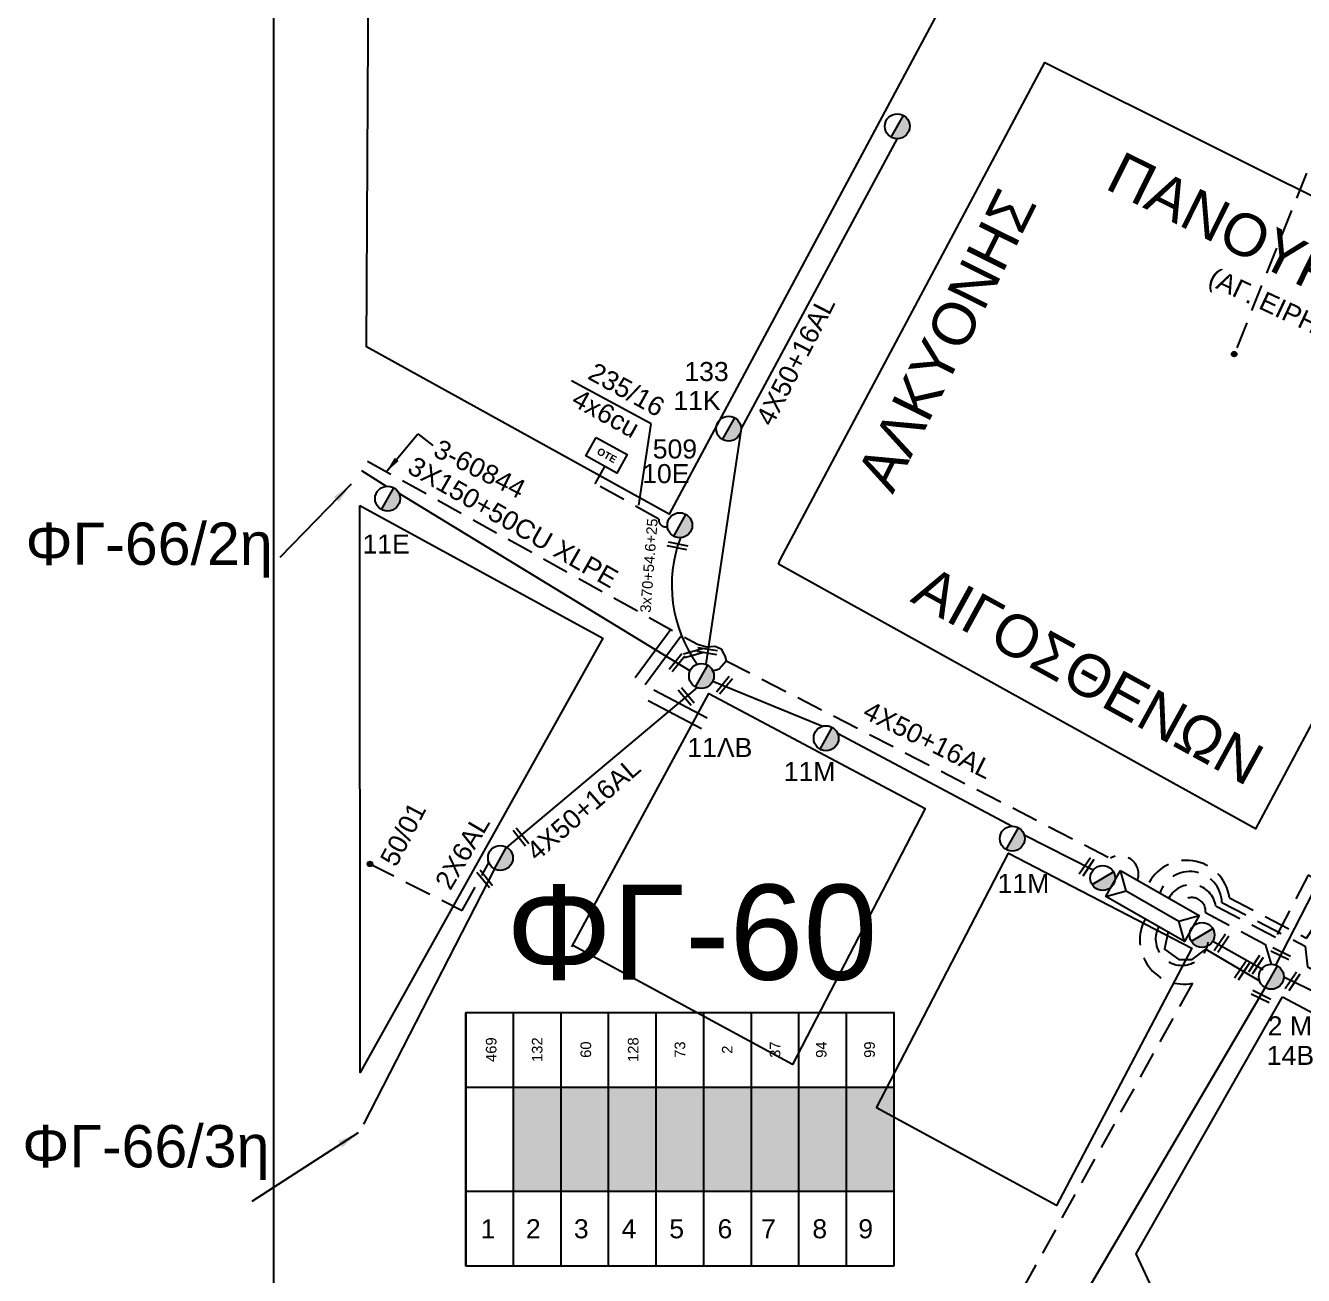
# Model space of a CAD drawing. Header units: millimetres. Extents: x 31 to 3826, y 22 to 1041.
# Drawn here: x 36 to 156.9, y 577.4 to 695.5 of the extents above; entities that cross this region are included whole.
import ezdxf
from ezdxf.enums import TextEntityAlignment as Align

# ---------------------------------------------------------------- set-up
doc = ezdxf.new("R2010")
doc.units = ezdxf.units.MM
doc.linetypes.add('DASHED', pattern=[19.05, 12.7, -6.35])
for name, color, linetype in [('Pillar OTE', 7, 'Continuous'), ('Άγνωστα', 7, 'Continuous'), ('Ασφαλειοκιβώτια Χ.Τ 9 αναχωρήσεων', 7, 'Continuous'), ('Γυμνά εναέρια ΧΤ και ΦΟΠ (3Φ)   4x50+16AL', 7, 'Continuous'), ('Επιγραφές - Σχήματα', 7, 'Continuous'), ('Καλώδια ΧΤ   2x6AL', 7, 'DASHED'), ('Καλώδια ΧΤ   3x150+50AL', 7, 'DASHED'), ('Καλώδια ΧΤ   3x150AL+50CU', 7, 'DASHED'), ('Καλώδια ΧΤ   3x150AL+50XLPE', 7, 'DASHED'), ('Μηχανική τομή', 7, 'Continuous'), ('Στύλος ΦΜ', 7, 'Continuous'), ('Στύλος ΦΜ @ 1', 7, 'Continuous'), ('Συνδέσεις', 7, 'Continuous'), ('Συνεστραμμένα ΧΤ   3x70+54.6+25 AL', 7, 'SYN_LINE'), ('Τομή', 7, 'Continuous'), ('Υποσταθμός εναέριος 2 στύλων', 7, 'Continuous'), ('Υποσταθμός πόλεως', 7, 'Continuous'), ('Υπόβαθρο ΔΕΗ', 7, 'Continuous'), ('Υπόγεια καλώδια Παροχών ΧΤ   4x50AL', 7, 'DASHED'), ('Υπόγεια καλώδια Παροχών ΧΤ   4x6', 7, 'DASHED')]:
    doc.layers.add(name, color=color, linetype=linetype)
doc.styles.get("Standard").update_dxf_attribs({"font": 'arial.ttf'})
doc.linetypes.add('SYN_LINE', pattern='A,0.5,-0.0001,["/\\/\\/\\/",Standard,S=0.1,R=0,X=0,Y=-0.05],-0.25', length=0.7501)
doc.dimstyles.new('ISO-25', dxfattribs={"dimtxt": 2.5, "dimasz": 2.5, "dimexe": 1.25, "dimexo": 0.625, "dimtad": 1, "dimtxsty": 'Standard', "dimcen": 2.5, "dimadec": 0, "dimazin": 0, "dimtfac": 1, "dimtmove": 0, "dimatfit": 3, "dimfxl": 1, "dimarcsym": 0})

# ---------------------------------------------------------------- blocks, each defined once
blk = doc.blocks.new('ΥΠΑΡΧΩΝ ΤΣΙΜΕΝΤΕΝΙΟΣ ΣΤΥΛΟΣ')
at = {"layer": 'Στύλος ΦΜ'}
blk.add_hatch(color=7, dxfattribs=at).paths.add_polyline_path([(-1.29, -2.28, 0.574793), (2.62, 0, 0.268822), (1.3, 2.27)])
at = {"layer": 'Στύλος ΦΜ', "color": 7}
blk.add_line((-1.29, -2.28), (1.3, 2.27), dxfattribs=at)
blk.add_circle((0, 0), 2.62, dxfattribs=at)
at = {"layer": 'Στύλος ΦΜ', "flags": 4}
for tag, p in [('ΑΡΙΘΜΟΣ', (-4.68, 8.05)), ('ΤΥΠΟΣ', (-4.91, 3.03))]:
    blk.add_attdef(tag, p, '', height=4, dxfattribs=at)
blk = doc.blocks.new('ΥΠΟΣΤΑΘΜΟΣ ΕΝΑΕΡΙΟΣ ΕΠΙ 2 ΣΤΥΛΩΝ')
at = {"layer": 'Υποσταθμός εναέριος 2 στύλων', "linetype": 'Continuous'}
for points in [[(-11.97, -2.11, 0.574793), (-8.45, -0.07, 0.268822), (-9.64, 1.98)], [(9.68, -2.15, 0.574793), (13.19, -0.1, 0.268822), (12.01, 1.95)]]:
    blk.add_hatch(color=256, dxfattribs=at).paths.add_polyline_path(points)
for p, q in [((-11.97, -2.11), (-9.64, 1.98)), ((9.68, -2.15), (12.01, 1.95))]:
    blk.add_line(p, q, dxfattribs=at)
for centre in [(-10.81, -0.07), (10.84, -0.1)]:
    blk.add_circle(centre, 2.36, dxfattribs=at)
at = {"layer": 'Υποσταθμός πόλεως', "linetype": 'Continuous', "ltscale": 40}
blk.add_lwpolyline([(-8.57, 2.82), (8.57, 2.82), (8.57, -2.82), (-8.57, -2.82)], close=True, dxfattribs=at)
for points in [[(-5.75, 0), (-8.57, 2.82)], [(5.75, 0), (8.57, 2.82)], [(-8.57, -2.82), (-5.75, 0)], [(-5.75, 0), (5.75, 0)], [(8.57, -2.82), (5.75, 0)]]:
    blk.add_lwpolyline(points, dxfattribs=at)
at = {"layer": 'Υποσταθμός εναέριος 2 στύλων', "ltscale": 40, "flags": 1}
for tag, p in [('ΜΕΤΑΣΧΗΜΑΤΙΣΜΟΣ', (14.09, 2.51)), ('ΙΣΧΥΣ', (14.07, -0.28)), ('ΑΡΙΘΜΟΣ', (14.19, -3))]:
    blk.add_attdef(tag, p, '', height=1.8, dxfattribs=at)
blk = doc.blocks.new('_ΣΥΝΔΕΣΗ')
at = {"layer": 'Συνδέσεις', "linetype": 'SYN_LINE', "ltscale": 40}
blk.add_hatch(color=256, dxfattribs=at).paths.add_polyline_path([(0.5, -0.01, 1), (-0.5, -0.01, 1)])
at = {"layer": 'Συνδέσεις'}
blk.add_circle((0, -0.01), 0.5, dxfattribs=at)
blk = doc.blocks.new('ΜΗΧΑΝΙΚΗ ΤΟΜΗ')
at = {"layer": 'Μηχανική τομή', "ltscale": 40}
for p, q in [((-1.89, 0.78), (1.89, 0.78)), ((1.89, 0), (-1.89, 0))]:
    blk.add_line(p, q, dxfattribs=at)
blk = doc.blocks.new('ΤΟΜΗ')
at = {"layer": 'Τομή', "ltscale": 40}
for p, q in [((-5.68, 0), (5.68, 0)), ((5.68, -2.33), (-5.68, -2.33))]:
    blk.add_line(p, q, dxfattribs=at)
blk = doc.blocks.new('ΑΣΦΑΛΕΙΟΚΙΒΩΤΙΟ ΥΠΟΣΤΑΘΜΟΥ 9 ΑΝΑΧΩΡΗΣΕΩΝ')
at = {"layer": 'Ασφαλειοκιβώτια Χ.Τ 9 αναχωρήσεων', "ltscale": 40}
for p, q in [((-23.8, 40.36), (24.02, 40.36)), ((-9.72, 40.36), (-9.72, -40.64)), ((9.94, 40.36), (9.94, -40.64)), ((-23.8, 31.36), (24.02, 31.36)), ((-23.8, 22.36), (24.02, 22.36)), ((-23.8, 13.36), (24.02, 13.36)), ((-23.8, 4.36), (24.02, 4.36)), ((-23.8, -4.64), (24.02, -4.64)), ((-23.8, -13.64), (24.02, -13.64)), ((-23.8, -22.64), (24.02, -22.64)), ((-23.8, -31.64), (24.02, -31.64))]:
    blk.add_line(p, q, dxfattribs=at)
at = {"layer": 'Ασφαλειοκιβώτια Χ.Τ 9 αναχωρήσεων'}
blk.add_lwpolyline([(-23.8, -40.64), (24.02, -40.64), (24.02, 40.36), (-23.8, 40.36)], close=True, dxfattribs=at)
for s, p in [('1', (-18.61, 37.57)), ('2', (-18.61, 29)), ('3', (-18.61, 19.93)), ('4', (-18.61, 10.91)), ('5', (-18.61, 1.89)), ('6', (-18.61, -7.24)), ('7', (-18.61, -15.48)), ('8', (-18.61, -25.17)), ('9', (-18.61, -33.86))]:
    blk.add_text(s, height=3.6, rotation=270, dxfattribs=at).set_placement(p)
at = {"layer": 'Ασφαλειοκιβώτια Χ.Τ 9 αναχωρήσεων', "ltscale": 40}
for tag, height, p in [('ΟΝΟΜΑ', 5, (-0.16, 44.31)), ('ΚΕΙΜΕΝΟ 1', 2, (17.06, 35.59)), ('ΚΕΙΜΕΝΟ 2', 2, (17.06, 26.88)), ('ΚΕΙΜΕΝΟ 3', 2, (17.06, 17.69)), ('ΚΕΙΜΕΝΟ 4', 2, (17.06, 8.71)), ('ΚΕΙΜΕΝΟ 5', 2, (17.06, -0.13)), ('ΚΕΙΜΕΝΟ 6', 2, (17.06, -9.05)), ('ΚΕΙΜΕΝΟ 7', 2, (17.06, -18.13)), ('ΚΕΙΜΕΝΟ 8', 2, (17.06, -26.85)), ('ΚΕΙΜΕΝΟ 9', 2, (17.06, -35.99)), ('ΣΧ', 2, (-0.1, -42.64))]:
    blk.add_attdef(tag, text='', height=height, dxfattribs=at).set_placement(p, align=Align.MIDDLE_CENTER)
blk = doc.blocks.new('PILLAR ΟΤΕ')
at = {"layer": 'Pillar OTE', "ltscale": 40}
blk.add_lwpolyline([(-3.31, 2.02), (3.39, 2.02), (3.39, -1.99), (-3.31, -1.99)], close=True, dxfattribs=at)
at = {"layer": 'Pillar OTE', "insert": (-1.81, 0.71), "char_height": 1.3575, "width": 109.961, "attachment_point": 1}
blk.add_mtext('{\\fArial|b1|i0|c161|p34;OTE}', dxfattribs=at)

msp = doc.modelspace()

# ---------------------------------------------------------------- hatches: boundary and pattern name
at = {"layer": 'Ασφαλειοκιβώτια Χ.Τ 9 αναχωρήσεων'}
h = msp.add_hatch(color=5, dxfattribs=at)
h.dxf.hatch_style = 1
h.paths.add_polyline_path([(82.15, 595.14), (82.15, 585.31), (86.65, 585.31), (86.65, 595.14)])
h = msp.add_hatch(color=2, dxfattribs=at)
h.dxf.hatch_style = 1
h.paths.add_polyline_path([(86.65, 595.14), (86.65, 585.31), (91.15, 585.31), (91.15, 595.14)])
h = msp.add_hatch(color=30, dxfattribs=at)
h.dxf.hatch_style = 1
h.paths.add_polyline_path([(91.15, 595.14), (91.15, 585.31), (95.65, 585.31), (95.65, 595.14)])
h = msp.add_hatch(color=27, dxfattribs=at)
h.dxf.hatch_style = 1
h.paths.add_polyline_path([(95.65, 595.14), (95.65, 585.31), (100.15, 585.31), (100.15, 595.14)])
h = msp.add_hatch(color=173, dxfattribs=at)
h.dxf.hatch_style = 1
h.paths.add_polyline_path([(100.15, 595.14), (100.15, 585.31), (104.65, 585.31), (104.65, 595.14)])
h = msp.add_hatch(color=133, dxfattribs=at)
h.dxf.hatch_style = 1
h.paths.add_polyline_path([(104.65, 595.14), (104.65, 585.31), (109.15, 585.31), (109.15, 595.14)])
h = msp.add_hatch(color=6, dxfattribs=at)
h.dxf.hatch_style = 1
h.paths.add_polyline_path([(109.15, 595.14), (109.15, 585.31), (113.65, 585.31), (113.65, 595.14)])
h = msp.add_hatch(color=62, dxfattribs=at)
h.dxf.hatch_style = 1
h.paths.add_polyline_path([(113.65, 595.14), (113.65, 585.31), (118.15, 585.31), (118.15, 595.14)])

# ---------------------------------------------------------------- linework, layer by layer
at = {"color": 5}
for points in [[(67.79, 653.46), (70.1, 651.98)], [(71.3, 651.32), (98.85, 634.51)], [(148.29, 608.96), (153.05, 606.29)]]:
    msp.add_lwpolyline(points, dxfattribs=at)
at = {"color": 6, "linetype": 'DASHED', "ltscale": 0.2}
msp.add_lwpolyline([(160.67, 614.94), (159.43, 614.23), (157.99, 614.81), (157.32, 615.2), (154.22, 609.29), (148.57, 612.26, 0.736967), (144.14, 613.01)], format="xyb", dxfattribs=at)
at = {"color": 173}
msp.add_lwpolyline([(144.08, 609.89), (143.73, 608.2), (145.06, 607.22), (146.34, 607.22), (147.64, 608.2), (152.7, 605.22)], dxfattribs=at)
at = {"layer": 'Άγνωστα', "color": 27, "linetype": 'DASHED', "ltscale": 0.2}
msp.add_lwpolyline([(101.58, 522.94), (101.32, 524.27), (105.62, 529.96), (107.39, 531.22), (109.39, 534.59), (109.91, 536.88), (109.83, 538.38), (109.98, 539.5), (146.39, 604.98, -0.636789), (141.89, 611.05)], format="xyb", dxfattribs=at)
at = {"layer": 'Γυμνά εναέρια ΧΤ και ΦΟΠ (3Φ)   4x50+16AL', "color": 133}
msp.add_lwpolyline([(118.45, 684.84), (103.67, 657.42), (100.34, 635.14)], dxfattribs=at)
at = {"layer": 'Γυμνά εναέρια ΧΤ και ΦΟΠ (3Φ)   4x50+16AL', "color": 62}
msp.add_lwpolyline([(154.24, 606.69), (170.89, 639.1)], dxfattribs=at)
at = {"layer": 'Γυμνά εναέρια ΧΤ και ΦΟΠ (3Φ)   4x50+16AL', "color": 2}
for points in [[(101, 633.54), (111.31, 629.33)], [(112.8, 628.62), (129.32, 619.84)], [(130.44, 619.02), (136.98, 615.7)]]:
    msp.add_lwpolyline(points, dxfattribs=at)
at = {"layer": 'Γυμνά εναέρια ΧΤ και ΦΟΠ (3Φ)   4x50+16AL', "color": 30}
for points in [[(99.52, 632.94), (81.51, 617.85)], [(80.34, 615.81), (67.96, 591.66)]]:
    msp.add_lwpolyline(points, dxfattribs=at)
at = {"layer": 'Γυμνά εναέρια ΧΤ και ΦΟΠ (3Φ)   4x50+16AL', "color": 62, "linetype": 'DASHED', "ltscale": 0.2}
msp.add_lwpolyline([(145.18, 612.41, -0.809569), (147.6, 611.67), (153.23, 608.66), (153.82, 606.77)], format="xyb", dxfattribs=at)
at = {"layer": 'Γυμνά εναέρια ΧΤ και ΦΟΠ (3Φ)   4x50+16AL', "color": 173}
msp.add_lwpolyline([(155, 605.59), (183.01, 591.97), (210.06, 589.07)], dxfattribs=at)
at = {"layer": 'Γυμνά εναέρια ΧΤ και ΦΟΠ (3Φ)   4x50+16AL', "color": 5}
msp.add_lwpolyline([(153.24, 604.57), (133.86, 571.57)], dxfattribs=at)
at = {"layer": 'Επιγραφές - Σχήματα'}
msp.add_lwpolyline([(59.44, 35.9), (2090.36, 35.9), (2090.36, 1038.33), (59.44, 1038.33)], close=True, dxfattribs=at)
at = {"layer": 'Καλώδια ΧΤ   2x6AL', "color": 30, "ltscale": 0.2}
msp.add_lwpolyline([(68.58, 616.27), (77.3, 611.86), (79.89, 616.48)], dxfattribs=at)
at = {"layer": 'Καλώδια ΧΤ   3x150+50AL', "color": 2, "ltscale": 0.2}
msp.add_lwpolyline([(142.1, 614.17, -0.75614), (149.86, 613.07), (157.14, 609.24), (160.04, 613.67), (168.62, 608.94), (169.41, 609.23), (170.15, 608.58), (170.15, 607.62), (171.94, 605.99), (173.55, 605.23), (174.82, 605.42), (185.03, 600.85)], format="xyb", dxfattribs=at)
at = {"layer": 'Καλώδια ΧΤ   3x150AL+50CU', "color": 5, "linetype": 'DASHED', "ltscale": 0.2}
msp.add_arc((145.37, 609.16), 2.49, 152.056, 353.2654, dxfattribs=at)
at = {"layer": 'Καλώδια ΧΤ   3x150AL+50XLPE', "color": 62, "ltscale": 0.2}
msp.add_lwpolyline([(157.15, 681.57), (150.31, 664.47)], dxfattribs=at)
at = {"layer": 'Καλώδια ΧΤ   3x150AL+50XLPE', "color": 133, "linetype": 'DASHED', "ltscale": 0.2}
msp.add_lwpolyline([(68.33, 654.36), (99.55, 637.03), (100.41, 636.79), (101.21, 636.86), (101.8, 636.61), (101.88, 636.39), (102.14, 635.95), (102.25, 635.48), (138.61, 616.8, -0.698918), (141.16, 614.71)], format="xyb", dxfattribs=at)
msp.add_lwpolyline([(102.28, 635.43), (101.61, 634.67), (100.92, 634.47)], dxfattribs=at)
at = {"layer": 'Καλώδια ΧΤ   3x150AL+50XLPE', "color": 30, "ltscale": 0.2}
msp.add_lwpolyline([(143.28, 613.5, -0.830652), (149.15, 612.63), (157.02, 608.48), (157.25, 606.53), (182.02, 593.56), (183.53, 594.25), (184.94, 594.07), (186.44, 592.76), (186.22, 591.24), (186.22, 591.24), (187, 590.5), (198.16, 584.64), (190.18, 569.24)], format="xyb", dxfattribs=at)
at = {"layer": 'Συνεστραμμένα ΧΤ   3x70+54.6+25 AL', "color": 133, "linetype": 'SYN_LINE', "lineweight": -3, "ltscale": 15}
msp.add_arc((109.9, 642.62), 12.78, 159.4339, 215.7683, dxfattribs=at)
at = {"layer": 'Υπόβαθρο ΔΕΗ'}
for points in [[(68.43, 700.52), (78.46, 718.47), (122.47, 697.11), (96.87, 649.33), (68.25, 665.17), (68.43, 700.52)], [(107.21, 644.6), (107.37, 645), (132.4, 692.05), (178.71, 668.95), (152.32, 619.58), (107.21, 644.6)], [(95.16, 657.87), (87.63, 661.95)], [(67.61, 650.14), (90.6, 637.62), (67.66, 596.53), (67.61, 650.14)], [(87.68, 608.43), (100.64, 632.38), (121.09, 621.5), (108.54, 597.3), (87.75, 608.55)], [(116.47, 593.21), (128.98, 617.29), (146.31, 608.29), (133.49, 583.97), (116.47, 593.21)], [(154.87, 603.68), (201.35, 578.99), (155.23, 500.41), (121.08, 517.54), (147.35, 565.88), (141.04, 579.41), (154.87, 603.68)]]:
    msp.add_lwpolyline(points, dxfattribs=at)
at = {"layer": 'Υπόγεια καλώδια Παροχών ΧΤ   4x6', "color": 133, "linetype": 'DASHED', "lineweight": -3, "ltscale": 0.2}
msp.add_lwpolyline([(96.7, 648.18, -0.580787), (95.91, 648.87), (89.89, 652.2), (90.8, 653.85)], format="xyb", dxfattribs=at)

# ---------------------------------------------------------------- block references
at = {"layer": 'Pillar OTE', "xscale": 0.4999999999999999, "yscale": 0.4999999999999999, "zscale": 0.4999999999999999, "rotation": 331.0327588237102}
msp.add_blockref('PILLAR ΟΤΕ', (90.92, 654.91), dxfattribs=at)
at = {"layer": 'Ασφαλειοκιβώτια Χ.Τ 9 αναχωρήσεων'}
ref = msp.add_blockref('ΑΣΦΑΛΕΙΟΚΙΒΩΤΙΟ ΥΠΟΣΤΑΘΜΟΥ 9 ΑΝΑΧΩΡΗΣΕΩΝ', (97.83, 590.17), dxfattribs=dict(at, xscale=0.5, yscale=0.5, zscale=0.5, rotation=90))
ref.add_attrib('ΚΕΙΜΕΝΟ 2', '132', dxfattribs={"ltscale": 40, "height": 1, "rotation": 90}).set_placement((84.39, 598.7), align=Align.MIDDLE_CENTER)
ref.add_attrib('ΚΕΙΜΕΝΟ 1', '469', dxfattribs={"ltscale": 40, "height": 1, "rotation": 90}).set_placement((80.04, 598.7), align=Align.MIDDLE_CENTER)
ref.add_attrib('ΚΕΙΜΕΝΟ 3', '60', dxfattribs={"ltscale": 40, "height": 1, "rotation": 90}).set_placement((88.99, 598.7), align=Align.MIDDLE_CENTER)
ref.add_attrib('ΚΕΙΜΕΝΟ 4', '128', dxfattribs={"ltscale": 40, "height": 1, "rotation": 90}).set_placement((93.47, 598.7), align=Align.MIDDLE_CENTER)
ref.add_attrib('ΚΕΙΜΕΝΟ 5', '73', dxfattribs={"ltscale": 40, "height": 1, "rotation": 90}).set_placement((97.89, 598.7), align=Align.MIDDLE_CENTER)
ref.add_attrib('ΚΕΙΜΕΝΟ 6', '2', dxfattribs={"ltscale": 40, "height": 1, "rotation": 90}).set_placement((102.36, 598.7), align=Align.MIDDLE_CENTER)
ref.add_attrib('ΚΕΙΜΕΝΟ 7', '37', dxfattribs={"ltscale": 40, "height": 1, "rotation": 90}).set_placement((106.89, 598.7), align=Align.MIDDLE_CENTER)
ref.add_attrib('ΚΕΙΜΕΝΟ 8', '94', dxfattribs={"ltscale": 40, "height": 1, "rotation": 90}).set_placement((111.26, 598.7), align=Align.MIDDLE_CENTER)
ref.add_attrib('ΚΕΙΜΕΝΟ 9', '99', dxfattribs={"ltscale": 40, "height": 1, "rotation": 90}).set_placement((115.82, 598.7), align=Align.MIDDLE_CENTER)
at = {"layer": 'Μηχανική τομή'}
for p, xscale, yscale, zscale, rotation in [((97.62, 646.15), 0.4999999999999921, 0.4999999999999921, 0.4999999999999921, 348.5236008685949), ((97.76, 635.17), 0.4999999999999921, 0.4999999999999921, 0.4999999999999921, 50.56604432511589), ((99.23, 635.99), 0.4999999999999921, 0.4999999999999921, 0.4999999999999921, 15.55103323976046), ((100.46, 636.2), 0.4999999999999967, 0.4999999999999967, 0.4999999999999967, 350.4870681872531), ((102.25, 633.03), 0.4999999999999921, 0.4999999999999921, 0.4999999999999921, 50.56604432511589), ((98.64, 632.21), 0.5000000000000029, 0.5000000000000029, 0.5000000000000029, 129.4237631357117), ((83, 618.93), 0.499999999999962, 0.499999999999962, 0.499999999999962, 128.5831325820112), ((136.51, 615.88), 0.4999999999999585, 0.4999999999999585, 0.4999999999999585, 56.31973463180469), ((79.59, 614.97), 0.499999999999962, 0.499999999999962, 0.499999999999962, 128.5831325820112), ((149.28, 608.66), 0.4999999999999585, 0.4999999999999585, 0.4999999999999585, 56.31973463180469), ((154.63, 607.6), 0.4999999999999813, 0.4999999999999813, 0.4999999999999813, 334.0941062333031), ((151.2, 606.07), 0.4999999999999585, 0.4999999999999585, 0.4999999999999585, 56.31973463180469), ((152.53, 606.64), 0.4999999999999585, 0.4999999999999585, 0.4999999999999585, 56.31973463180469), ((155.99, 605.06), 0.4999999999999585, 0.4999999999999585, 0.4999999999999585, 56.31973463180469), ((152.76, 603.55), 0.4999999999999813, 0.4999999999999813, 0.4999999999999813, 334.0941062333031)]:
    msp.add_blockref('ΜΗΧΑΝΙΚΗ ΤΟΜΗ', p, dxfattribs=dict(at, xscale=xscale, yscale=yscale, zscale=zscale, rotation=rotation))
at = {"layer": 'Στύλος ΦΜ @ 1', "ltscale": 40, "xscale": 0.4499999999998181, "yscale": 0.4499999999998181, "zscale": 0.4499999999998181}
for p in [(118.45, 686.01), (80.92, 616.83)]:
    msp.add_blockref('ΥΠΑΡΧΩΝ ΤΣΙΜΕΝΤΕΝΙΟΣ ΣΤΥΛΟΣ', p, dxfattribs=at)
at = {"layer": 'Στύλος ΦΜ @ 1', "ltscale": 40}
ref = msp.add_blockref('ΥΠΑΡΧΩΝ ΤΣΙΜΕΝΤΕΝΙΟΣ ΣΤΥΛΟΣ', (102.49, 657.42), dxfattribs=dict(at, xscale=0.4499999999998181, yscale=0.4499999999998181, zscale=0.4499999999998181))
ref.add_attrib('ΤΥΠΟΣ', '133', (98.31, 661.92), dxfattribs={"layer": 'Στύλος ΦΜ', "height": 1.8, "flags": 4})
ref.add_attrib('ΑΡΙΘΜΟΣ', '11K', (97.27, 659.18), dxfattribs={"layer": 'Στύλος ΦΜ', "height": 1.8, "flags": 4})
ref = msp.add_blockref('ΥΠΑΡΧΩΝ ΤΣΙΜΕΝΤΕΝΙΟΣ ΣΤΥΛΟΣ', (97.88, 648.29), dxfattribs=dict(at, xscale=0.4499999999998181, yscale=0.4499999999998181, zscale=0.4499999999998181))
ref.add_attrib('ΤΥΠΟΣ', '509', (95.32, 654.6), dxfattribs={"layer": 'Στύλος ΦΜ', "height": 1.8, "flags": 4})
ref.add_attrib('ΑΡΙΘΜΟΣ', '10Ε', (94.32, 652.27), dxfattribs={"layer": 'Στύλος ΦΜ', "height": 1.8, "flags": 4})
ref = msp.add_blockref('ΥΠΑΡΧΩΝ ΤΣΙΜΕΝΤΕΝΙΟΣ ΣΤΥΛΟΣ', (70.24, 650.81), dxfattribs=dict(at, xscale=0.4499999999998181, yscale=0.4499999999998181, zscale=0.4499999999998181))
ref.add_attrib('ΤΥΠΟΣ', '11E', (67.87, 645.61), dxfattribs={"layer": 'Στύλος ΦΜ', "height": 1.8, "flags": 4})
ref = msp.add_blockref('ΥΠΑΡΧΩΝ ΤΣΙΜΕΝΤΕΝΙΟΣ ΣΤΥΛΟΣ', (99.93, 634.04), dxfattribs=dict(at, xscale=0.4499999999998181, yscale=0.4499999999998181, zscale=0.4499999999998181))
ref.add_attrib('ΤΥΠΟΣ', '11ΛB', (98.59, 626.37), dxfattribs={"layer": 'Στύλος ΦΜ', "height": 1.8, "flags": 4})
ref = msp.add_blockref('ΥΠΑΡΧΩΝ ΤΣΙΜΕΝΤΕΝΙΟΣ ΣΤΥΛΟΣ', (111.72, 628.15), dxfattribs=dict(at, xscale=0.4499999999998181, yscale=0.4499999999998181, zscale=0.4499999999998181))
ref.add_attrib('ΤΥΠΟΣ', '11M', (107.71, 624.1), dxfattribs={"layer": 'Στύλος ΦΜ', "height": 1.8, "flags": 4})
ref = msp.add_blockref('ΥΠΑΡΧΩΝ ΤΣΙΜΕΝΤΕΝΙΟΣ ΣΤΥΛΟΣ', (129.32, 618.66), dxfattribs=dict(at, xscale=0.4499999999998181, yscale=0.4499999999998181, zscale=0.4499999999998181))
ref.add_attrib('ΤΥΠΟΣ', '11M', (127.93, 613.52), dxfattribs={"layer": 'Στύλος ΦΜ', "height": 1.8, "flags": 4})
ref = msp.add_blockref('ΥΠΑΡΧΩΝ ΤΣΙΜΕΝΤΕΝΙΟΣ ΣΤΥΛΟΣ', (153.82, 605.59), dxfattribs=dict(at, xscale=0.4499999999998181, yscale=0.4499999999998181, zscale=0.4499999999998181))
ref.add_attrib('ΤΥΠΟΣ', '14B', (153.39, 597.26), dxfattribs={"layer": 'Στύλος ΦΜ', "height": 1.8, "flags": 4})
ref.add_attrib('ΑΡΙΘΜΟΣ', '2 M.T', (153.48, 600.05), dxfattribs={"layer": 'Στύλος ΦΜ', "height": 1.8, "flags": 4})
at = {"layer": 'Συνδέσεις', "xscale": 0.4499999999998181, "yscale": 0.4499999999998181, "zscale": 0.4499999999998181}
for p in [(150.31, 664.47), (68.58, 616.27)]:
    msp.add_blockref('_ΣΥΝΔΕΣΗ', p, dxfattribs=at)
at = {"layer": 'Τομή'}
for p, xscale, yscale, zscale, rotation in [((96.29, 635.48), 0.5000000000000245, 0.5000000000000245, 0.5000000000000245, 233.4661107014589), ((97.95, 631.4), 0.4999999999999901, 0.4999999999999901, 0.4999999999999901, 332.2064485885819)]:
    msp.add_blockref('ΤΟΜΗ', p, dxfattribs=dict(at, xscale=xscale, yscale=yscale, zscale=zscale, rotation=rotation))
at = {"layer": 'Υποσταθμός εναέριος 2 στύλων', "xscale": 0.4999999999999755, "yscale": 0.4999999999999755, "zscale": 0.4999999999999755, "rotation": 330.2731961011513}
msp.add_blockref('ΥΠΟΣΤΑΘΜΟΣ ΕΝΑΕΡΙΟΣ ΕΠΙ 2 ΣΤΥΛΩΝ', (142.59, 612.28), dxfattribs=at)

# ---------------------------------------------------------------- texts
at = {"layer": 'Άγνωστα', "color": 7, "insert": (72.88, 654.89), "char_height": 1.8, "width": 168.3718, "attachment_point": 1, "rotation": 330.2687}
msp.add_mtext('3X150+50CU XLPE', dxfattribs=at)
at = {"layer": 'Γυμνά εναέρια ΧΤ και ΦΟΠ (3Φ)   4x50+16AL', "color": 7, "width": 168.3718, "attachment_point": 1}
for s, insert, char_height, rotation in [('4X50+16AL', (105, 658.36), 1.8, 62.802), ('3x70+54.6+25', (94.12, 640.06), 1, 85.6333), ('4X50+16AL', (115.86, 631.76), 1.8, 333.3586), ('4X50+16AL', (83.18, 617.8), 1.8, 41.0147)]:
    msp.add_mtext(s, dxfattribs=dict(at, insert=insert, char_height=char_height, rotation=rotation))
at = {"layer": 'Επιγραφές - Σχήματα', "attachment_point": 1}
for s, insert, char_height, width, rotation in [('\\pt12;ΠΑΝΟΥΡΓΙΑ', (139.74, 683.75), 4, 157.7424, 333.5637), ('\\pt12;ΑΛΚΥΟΝΗΣ', (114.43, 652.93), 4, 157.7424, 63.5637), ('3-60844', (75.25, 656.5), 1.8, 17.1183, 333.2378), ('\\pt12;ΑΙΓΟΣΘΕΝΩΝ', (121.5, 644.63), 4, 157.7424, 331.2131), ('50/01', (69.45, 616.71), 1.8, 17.1183, 62.4459)]:
    msp.add_mtext(s, dxfattribs=dict(at, insert=insert, char_height=char_height, width=width, rotation=rotation))
at = {"layer": 'Επιγραφές - Σχήματα', "color": 1, "insert": (148.48, 672.72), "char_height": 1.8, "width": 30.0034, "attachment_point": 1, "rotation": 334.8048}
msp.add_mtext('(ΑΓ. ΕΙΡΗΝΗΣ)', dxfattribs=at)
at = {"layer": 'Επιγραφές - Σχήματα', "attachment_point": 1}
for s, insert, char_height, width in [('ΦΓ-66/2η', (36, 648.54), 4, 157.7424), ('ΦΓ-60', (81.44, 614.31), 9, 103.4348), ('ΦΓ-66/3η', (35.69, 591.57), 4, 157.7424)]:
    msp.add_mtext(s, dxfattribs=dict(at, insert=insert, char_height=char_height, width=width))
at = {"layer": 'Καλώδια ΧΤ   2x6AL', "color": 7, "insert": (74.63, 614.58), "char_height": 1.8, "width": 168.3718, "attachment_point": 1, "rotation": 59.6039}
msp.add_mtext('2X6AL', dxfattribs=at)
at = {"layer": 'Υπόγεια καλώδια Παροχών ΧΤ   4x50AL', "color": 7, "ltscale": 0.2, "char_height": 1.8, "attachment_point": 1, "rotation": 331}
for s, insert in [('235/16', (89.93, 663.77)), ('4x6cu', (88.39, 661.28))]:
    msp.add_mtext_dynamic_manual_height_columns(s, width=1.8, gutter_width=12.5, heights=[0.118], dxfattribs=dict(at, insert=insert))

# ---------------------------------------------------------------- leaders
at = {"layer": 'Επιγραφές - Σχήματα', "ltscale": 40}
for points, override in [([(94.02, 650.19), (95.16, 657.87)], {"dimasz": 0.5, "dimtad": 0}), ([(66.79, 652.16), (60.05, 645.25)], {"dimasz": 2, "dimtad": 0}), ([(67.46, 590.84), (57.39, 584.35)], {"dimasz": 2, "dimtad": 0})]:
    msp.add_leader(points, dimstyle='ISO-25', override=override, dxfattribs=at)
at = {"layer": 'Επιγραφές - Σχήματα'}
msp.add_leader([(70.14, 653.36), (73.11, 656.93), (74.51, 655.84)], dimstyle='ISO-25', override={"dimasz": 1.5, "dimtad": 0}, dxfattribs=at)

doc.saveas('drawing.dxf')
